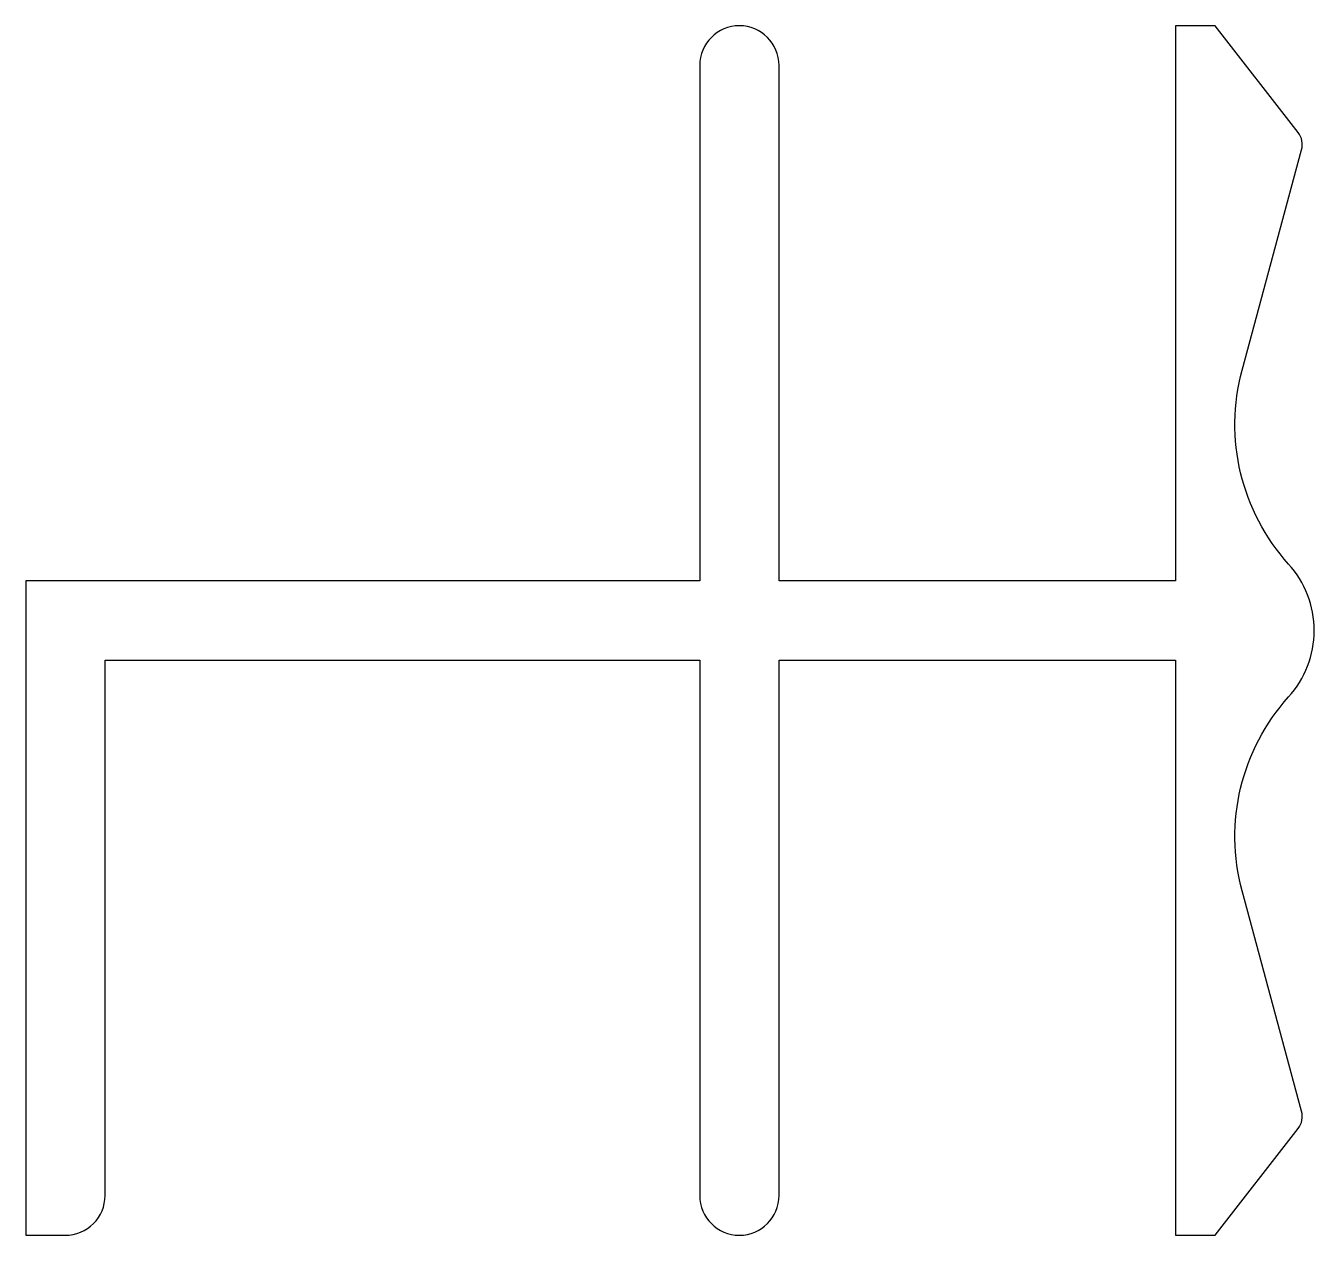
# Model space of a CAD drawing. Extents: x -646 to -613.5, y 68.6 to 99.1.
import ezdxf

# ---------------------------------------------------------------- set-up
doc = ezdxf.new("R2010")
doc.units = 0
doc.layers.add('ANA', color=220, linetype='CONTINUOUS')

msp = doc.modelspace()

# ---------------------------------------------------------------- linework, layer by layer
at = {"layer": 'ANA', "color": 0}
msp.add_lwpolyline([(-626.958, 69.598), (-626.958, 83.098), (-616.958, 83.098), (-616.958, 68.598), (-615.958, 68.598), (-613.863, 71.291, 0.235505), (-613.775, 71.729), (-615.276, 77.282, -0.25506), (-614.103, 82.172, 0.185827), (-613.458, 83.848, 0.185827), (-614.103, 85.525, -0.25506), (-615.276, 90.415), (-613.775, 95.968, 0.235505), (-613.863, 96.406), (-615.958, 99.098), (-616.958, 99.098), (-616.958, 85.098), (-626.958, 85.098), (-626.958, 98.098, 1), (-628.958, 98.098), (-628.958, 85.098), (-645.958, 85.098), (-645.958, 68.598), (-644.958, 68.598, 0.414214), (-643.958, 69.598), (-643.958, 83.098), (-628.958, 83.098), (-628.958, 69.598, 1)], format="xyb", close=True, dxfattribs=at)

doc.saveas('drawing.dxf')
